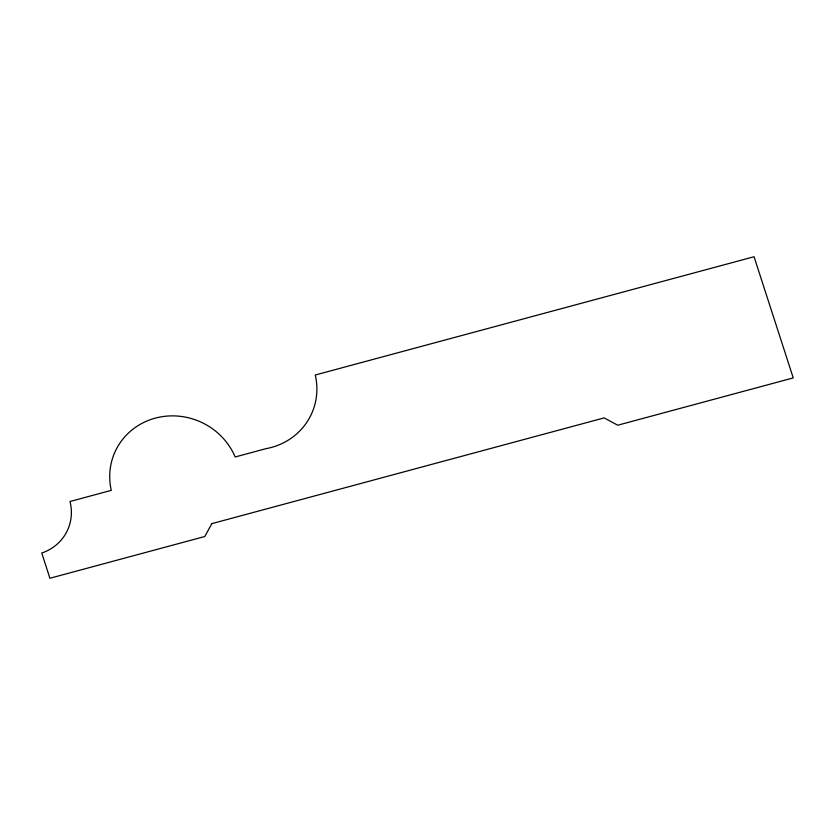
<?xml version="1.0" encoding="UTF-8"?>
<svg xmlns="http://www.w3.org/2000/svg" width="835" height="835" viewBox="0 0 835 835"><rect width="100%" height="100%" fill="white"/><g stroke="black" fill="none" stroke-linecap="round" stroke-linejoin="round"><path stroke-width="1.25" d="M211.839 523.639L204.773 536.519L49.912 578.258L41.75 553.02A46.478 44.203 24.2 0 0 69.983 501.501L111.274 490.364A65.746 62.531 24.2 0 1 155.258 418.137A65.746 62.531 24.2 0 1 235.167 456.975L266.135 448.625A65.725 62.51 24.2 0 0 315.275 374.998L754.057 256.742L793.25 377.911L617.743 425.213L604.154 417.897L211.839 523.639"/></g></svg>
